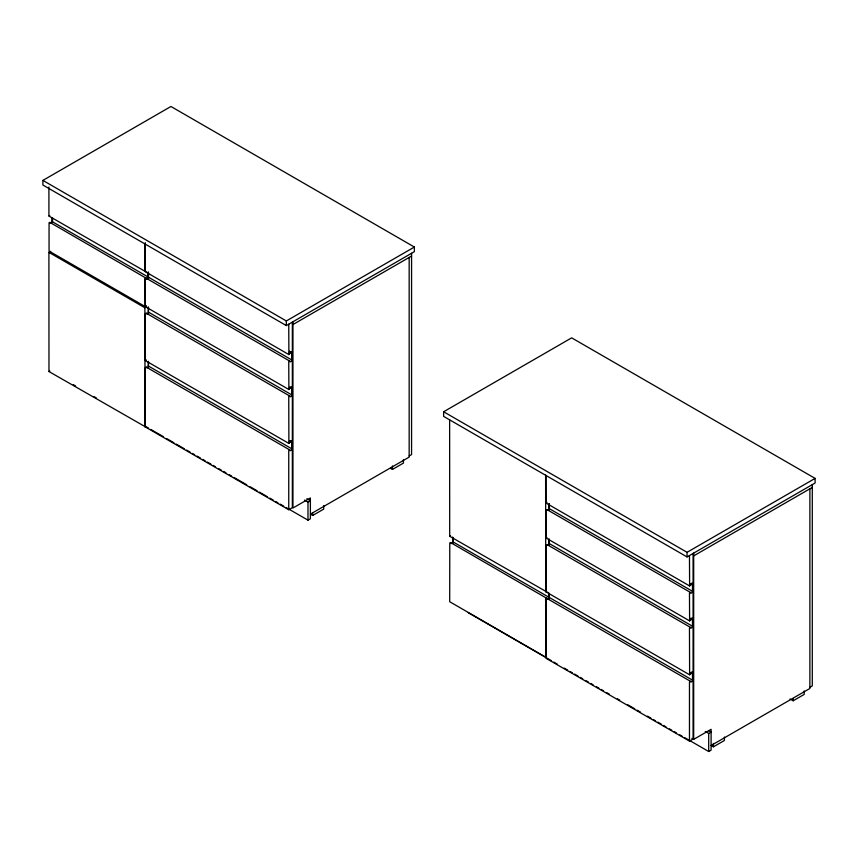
<?xml version="1.0" encoding="UTF-8"?>
<svg xmlns="http://www.w3.org/2000/svg" width="858" height="858" viewBox="0 0 858 858"><rect width="100%" height="100%" fill="white"/><g stroke="black" fill="none" stroke-linecap="round" stroke-linejoin="round"><path stroke-width="1.29" d="M146.289 305.802L145.356 306.628L145.281 278.85L146.289 278.271A1.416 0.815 -60 0 0 147.286 278.85A1.416 0.815 -60 0 0 148.295 277.113L148.295 272.49M146.268 359.867L145.356 360.542L145.281 313.781L146.289 313.202A1.416 0.815 -60 0 0 146.418 313.706M546.996 502.38L546.074 503.056L546.01 475.343M49.85 371.031L48.981 371.525L48.906 252.359L50.719 251.319M145.817 305.898L145.034 306.478L49.056 251.062L49.056 222.715L49.764 222.308L145.881 278.035A1.416 0.815 -60 0 0 145.924 278.314M450.568 535.757L449.699 536.25L449.635 419.755M546.943 537.483L546.074 537.987L546.01 510.21L547.018 509.631A1.416 0.815 -60 0 0 547.147 510.124M49.764 215.723L48.927 215.948L48.906 187.033M546.868 591.559L546.031 591.784L546.01 545.141L547.018 544.562A1.416 0.815 -60 0 0 547.511 545.28M146.042 271.514L145.281 271.45L145.281 242.675M145.517 426.876L49.056 371.6M546.246 591.612L449.785 536.325M546.117 657.174L545.613 598.82L546.246 597.897L546.01 658.279L689.467 741.097L693.082 739.017L693.082 674.013L690.164 673.015M42.9 180.405L170.935 106.489L414.371 247.04L414.371 251.662L286.336 325.579L42.9 185.028L42.9 180.405L286.336 320.956L414.371 247.04M48.906 252.359L144.884 307.765L146.686 306.724M292.953 324.538L411.572 256.059M289.436 352.359L292.353 353.346L292.353 322.115M289.436 352.82L292.353 353.807L292.353 388.277L289.436 387.29M289.436 387.752L292.353 388.738L292.353 442.192L289.436 441.194M289.436 441.666L292.353 442.653L292.353 507.668L288.749 509.749L145.281 426.919L145.281 367.696L146.289 367.117A1.416 0.815 -60 0 0 146.418 367.61M443.629 411.765L571.664 337.848L815.1 478.389L815.1 483.022L687.065 556.939L443.629 416.387L443.629 411.765L687.065 552.316L815.1 478.389M304.515 500.107L307.979 502.112L310.381 500.718L306.917 498.723M409.159 455.952L411.572 454.568L411.572 253.282M310.381 514.146L409.159 457.11L409.159 257.443M310.596 514.264L312.687 515.476L323.713 509.105L323.713 505.641M390.336 468.221L392.438 469.433L403.453 463.073L403.453 459.598M286.014 507.475L307.979 520.152L310.381 518.768L310.381 497.951L292.953 508.011L292.953 321.761M693.682 555.898L812.29 487.419M690.164 583.719L693.082 584.706L693.082 553.464M690.164 584.18L693.082 585.167L693.082 619.637L690.164 618.65M690.164 619.111L693.082 620.098L693.082 673.541L690.164 672.554M691.88 738.33L693.682 739.371L711.11 729.3L711.11 750.128L708.708 751.511L684.437 737.494M705.244 731.466L708.708 733.472L711.11 732.078L708.805 730.748M809.888 687.312L812.29 685.928L812.29 484.641M711.11 745.495L809.888 688.47L809.888 488.803M711.325 745.623L713.416 746.825L724.431 740.465L724.431 737.001M790.025 698.98L793.157 700.793L804.182 694.422L804.182 690.958M145.388 271.503L49.056 216.13M545.763 657.217L449.699 601.726L449.785 542.91L450.493 542.503L547.018 598.466A1.416 0.815 -60 0 0 548.015 599.045A1.416 0.815 -60 0 0 549.013 597.318L549.013 593.843M145.431 271.772L288.889 354.59L289.747 353.689A1.416 0.815 -60 0 1 290.744 351.952A1.416 0.815 -60 0 1 291.752 352.531L291.752 353.689M145.431 306.703L288.889 389.532L289.747 388.631A1.416 0.815 -60 0 1 290.744 386.894A1.416 0.815 -60 0 1 291.752 387.473L291.752 388.631M145.431 360.607L288.889 443.436L289.747 442.535A1.416 0.815 -60 0 1 290.744 440.798A1.416 0.815 -60 0 1 291.752 441.377L291.752 442.535M546.16 503.131L689.617 585.95L690.476 585.049A1.416 0.815 -60 0 1 691.473 583.311A1.416 0.815 -60 0 1 692.481 583.89L692.481 585.049M546.16 538.063L689.617 620.892L690.476 619.98A1.416 0.815 -60 0 1 691.473 618.253A1.416 0.815 -60 0 1 692.481 618.832L692.481 619.98M546.16 591.966L689.617 674.796L690.476 673.895A1.416 0.815 -60 0 1 691.473 672.157A1.416 0.815 -60 0 1 692.481 672.736L692.481 673.895M289.436 351.201L291.752 352.531M290.036 352.477L292.353 353.807M51.92 217.996L51.92 221.471L147.887 276.877A1.416 0.815 -60 0 1 146.386 278.753M148.295 277.113L291.752 359.942A1.416 0.815 -60 0 1 290.744 361.679A1.416 0.815 -60 0 1 289.747 361.1L146.289 278.271M549.013 503.839L549.013 508.472L692.481 591.301A1.416 0.815 -60 0 1 691.473 593.028A1.416 0.815 -60 0 1 690.476 592.449L547.018 509.631M690.765 618.307L693.082 619.637M690.765 618.768L693.082 620.098M148.295 307.421L148.295 312.044L291.752 394.873A1.416 0.815 -60 0 1 290.744 396.611A1.416 0.815 -60 0 1 289.747 396.031L146.289 313.202M549.013 538.781L549.013 543.404L692.481 626.233A1.416 0.815 -60 0 1 691.473 627.97A1.416 0.815 -60 0 1 690.476 627.391L547.018 544.562M290.036 441.312L292.353 442.653M148.295 361.325L148.295 365.958L291.752 448.777A1.416 0.815 -60 0 1 290.744 450.514A1.416 0.815 -60 0 1 289.747 449.935L146.289 367.117M452.638 537.044L452.638 541.666L548.616 597.082A1.416 0.815 -60 0 1 547.619 598.82A1.416 0.815 -60 0 1 546.61 598.24M549.013 597.318L692.481 680.137A1.416 0.815 -60 0 1 691.473 681.874A1.416 0.815 -60 0 1 690.476 681.295L547.018 598.466M73.327 384.674L75.633 386.014M94.133 396.696L96.439 398.026M146.15 426.726L148.455 428.056M150.772 429.397L163.492 436.733M166.956 438.738L173.895 442.739M176.201 444.079L184.298 448.745M186.604 450.085L190.079 452.08M192.385 453.421L194.702 454.751M197.008 456.091L200.482 458.086M202.788 459.427L205.105 460.757M207.411 462.097L210.886 464.092M213.192 465.433L215.508 466.763M218.972 468.768L221.289 470.098M223.595 471.439L225.911 472.769M229.376 474.774L231.692 476.104M233.998 477.445L246.718 484.781M250.182 486.786L257.121 490.787M259.427 492.127L267.524 496.803M269.83 498.133L273.305 500.139M275.611 501.469L277.928 502.809M280.234 504.139L283.708 506.145M468.275 612.698L551.501 660.746M553.807 662.086L557.282 664.092M564.21 668.092L567.685 670.098M569.991 671.428L572.307 672.769M574.613 674.098L578.088 676.104M580.394 677.434L582.711 678.775M586.175 680.769L588.491 682.11M590.797 683.44L593.114 684.781M596.578 686.775L598.895 688.116M601.201 689.446L603.517 690.787M606.981 692.781L609.298 694.122M617.385 698.787L619.701 700.128M627.788 704.793L634.727 708.805M637.044 710.134L640.508 712.14M647.447 716.14L650.911 718.146M653.217 719.476L655.533 720.817M657.85 722.146L661.314 724.152M663.62 725.482L665.937 726.823M669.401 728.828L671.717 730.158M674.034 731.488L676.34 732.829M679.804 734.834L682.121 736.164M689.617 585.95L689.467 555.555M689.617 620.892L689.467 593.028L690.476 592.449M689.617 674.796L689.467 627.97L690.476 627.391M545.763 591.741L545.613 475.171M288.889 354.59L288.749 324.195M288.889 389.532L288.749 361.679L289.747 361.1M145.034 271.536L144.884 243.747M145.034 306.478L144.884 278.614L145.881 278.035M288.889 443.436L288.749 396.611L289.747 396.031M145.034 427.016L144.884 307.765M690.476 681.295L689.467 681.874L689.467 741.097M289.747 449.935L288.749 450.514L288.749 509.749M793.157 698.476L793.157 700.793M713.416 743.36L713.416 746.825M708.708 733.472L708.708 751.511M693.682 553.12L693.682 739.371M692.481 585.51L692.481 591.301M692.481 620.452L692.481 626.233M692.481 674.356L692.481 680.137M687.065 552.316L687.065 556.939M549.217 503.764L549.217 510.435M549.217 539.789L549.217 545.13M549.217 593.607L549.217 598.916M548.616 592.449L548.616 597.082M453.249 537.612L453.249 542.964M392.438 465.958L392.438 469.433M312.687 513.159L312.687 515.476M307.979 502.112L307.979 520.152M291.752 354.15L291.752 359.942M291.752 389.092L291.752 394.873M291.752 442.996L291.752 448.777M286.336 320.956L286.336 325.579M148.488 272.072L148.488 278.711M148.488 307.025L148.488 313.696M148.488 361.722L148.488 367.063M147.887 272.254L147.887 276.877M52.52 217.868L52.52 221.965M452.638 541.666A1.416 0.815 -60 0 1 451.64 543.404A1.416 0.815 -60 0 1 450.643 542.824M549.013 508.472A1.416 0.815 -60 0 1 547.758 510.317M549.013 543.404A1.416 0.815 -60 0 1 547.758 545.248M51.92 221.471A1.416 0.815 -60 0 1 51.298 222.898A1.416 0.815 -60 0 1 50.204 223.273M148.295 365.958A1.416 0.815 -60 0 1 147.029 367.803M148.295 312.044A1.416 0.815 -60 0 1 147.029 313.899"/></g></svg>
